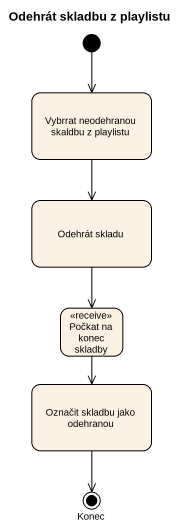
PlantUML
@startuml
title Odehrát skladbu z playlistu
hide empty description
state "Vybrrat neodehranou skaldbu z playlistu" as Vybrrat_neodehranou_skaldbu
state "Odehrát skladu" as Odehrát_skladu
state "Počkat na konec skladby" as Počkat_na_konec_skladby <<receive>>
state "Označit skladbu jako odehranou" as Označit_skladbu_jako
state Konec <<end>>
[*] --> Vybrrat_neodehranou_skaldbu
Vybrrat_neodehranou_skaldbu --> Odehrát_skladu
Odehrát_skladu --> Počkat_na_konec_skladby
Počkat_na_konec_skladby --> Označit_skladbu_jako
Označit_skladbu_jako --> Konec
@enduml
